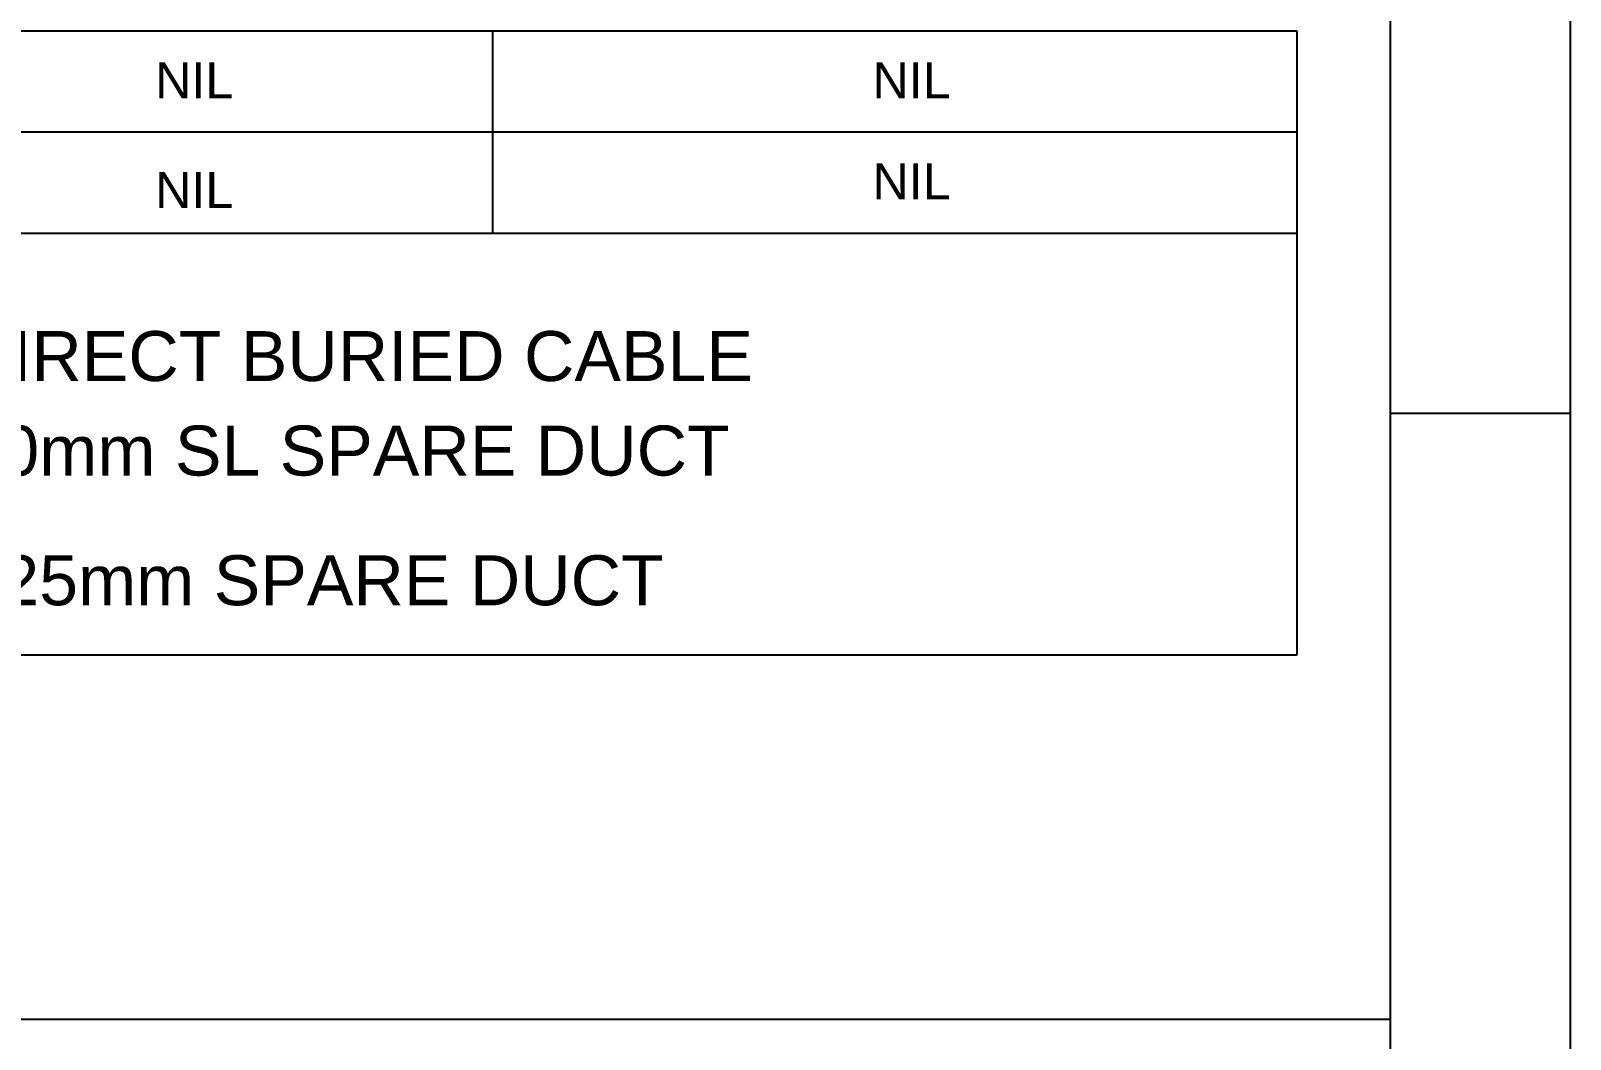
# Paper-space layout 'SHEET 4' of a CAD drawing. Header units: metres, sheet in millimetres. Extents: x -19 to 814, y -3 to 583.
# Drawn here: x 737 to 814, y 46.6 to 97.1 of the extents above; entities that cross this region are included whole.
import ezdxf
from ezdxf.enums import TextEntityAlignment as Align

# ---------------------------------------------------------------- set-up
doc = ezdxf.new("R2010")
doc.units = ezdxf.units.M
doc.layers.add('Notes', color=7, linetype='Continuous')
doc.styles.add('iecISOCP', font='isocp.shx')
doc.styles.get("Standard").update_dxf_attribs({"font": 'arial.ttf'})

# ---------------------------------------------------------------- blocks, each defined once
blk = doc.blocks.new('A1_FRAME_TITLE')
at = {"layer": 'Notes', "linetype": 'Continuous'}
blk.add_line((824.367, 77.933), (833.352, 77.933), dxfattribs=at)
at = {"layer": 'Notes', "linetype": 'Continuous', "flags": 128}
for points in [[(0, 583.394), (833.367, 583.394), (833.367, -3.027), (0, -3.027)], [(9, 574.394), (824.367, 574.394), (824.367, 5.973), (9, 5.973)]]:
    blk.add_lwpolyline(points, close=True, dxfattribs=at)
blk.add_lwpolyline([(123.797, 47.618), (824.367, 47.618)], dxfattribs=at)
blk.add_attdef('DRAFT_NUM', (29.903, 23.294), '', height=2.5, rotation=90)
at = {"layer": 'Notes', "style": 'iecISOCP', "flags": 8}
blk.add_attdef('VERSION_NO', text='', height=2.5, rotation=90, dxfattribs=at).set_placement((302.037, 43.812), align=Align.MIDDLE_CENTER)
at = {"layer": 'Notes', "style": 'iecISOCP'}
for tag, p in [('CAP_NO', (513.188, 43.457)), ('IE_NUM', (513.05, 37.81)), ('REF_No_1', (335.241, 32.31)), ('REF_1', (362.523, 32.31)), ('HV_SWITCH', (513.463, 32.163)), ('GEN_WO', (441.708, 31.763)), ('REF_No_2', (335.241, 26.31)), ('REF_2', (362.523, 26.31)), ('OH_WO', (441.708, 25.812)), ('UBD_REF', (513.05, 25.828)), ('REF_No_3', (335.241, 20.31)), ('REF_3', (362.523, 20.31)), ('UG_WO', (441.708, 20.052)), ('GIS_MAP_No', (513.05, 20.043)), ('REF_No_4', (335.241, 14.31)), ('REF_4', (362.523, 14.31)), ('SUB_WO', (441.708, 13.812)), ('HV_OP_DIAG', (513.326, 14.199)), ('LGA', (512.945, 7.777)), ('ExportID', (9.082, 2.39))]:
    blk.add_attdef(tag, p, '', height=2.5, dxfattribs=at)
for tag, height, p in [('T1', 3.5, (684.374, 39.465)), ('T2', 3.5, (684.374, 34.346)), ('scale', 2.5, (567.756, 33.269)), ('T3', 3.5, (684.374, 28.92)), ('DRAWN', 2.5, (567.756, 24.931)), ('T4', 3.5, (684.374, 23.657)), ('T5', 3.5, (684.374, 18.231)), ('REV', 5, (820.054, 17.095)), ('DATE', 2.5, (567.756, 16.88)), ('T6', 3.5, (684.374, 12.969)), ('DESIGN', 2.5, (605.617, 9.155))]:
    blk.add_attdef(tag, text='', height=height, dxfattribs=at).set_placement(p, align=Align.CENTER)
blk.add_attdef('NUM', text='', height=7, dxfattribs=at).set_placement((792.367, 20.118), align=Align.MIDDLE_CENTER)
for tag, p in [('NS', (790.712, 8.119)), ('SHTS', (805.412, 8.119))]:
    blk.add_attdef(tag, text='', height=2.5, dxfattribs=at).set_placement(p, align=Align.MIDDLE)
at = {"layer": 'Notes', "style": 'iecISOCP', "flags": 1}
for tag, p in [('ProjectType', (14.175, -26.797)), ('ProjectNumber', (23.56, -26.818)), ('DrawingNumber', (35.514, -26.803)), ('ProjectDescription', (47.564, -26.825)), ('ExportDate', (60.284, -26.789)), ('ExportUserName', (69.155, -26.8)), ('DesignerCompanyName', (81.484, -26.793)), ('ExportAreaOfInterest', (97.1, -26.813)), ('GIS_SUCCESS', (111.997, -26.78)), ('CAD_SUCCESS', (121.789, -26.783)), ('DEPOTCODE', (132.106, -26.877)), ('ExportCategories', (140.083, -26.797)), ('Comments', (154.385, -26.883))]:
    blk.add_attdef(tag, p, '', height=1, dxfattribs=at)

psp = doc.layouts.new('SHEET 4')

# ---------------------------------------------------------------- linework, layer by layer
at = {"layer": 'Notes', "linetype": 'Continuous'}
psp.add_line((572.603, 97.084), (800.34, 97.084), dxfattribs=at)
at = {"layer": 'Notes'}
for p, q in [((760.101, 97.084), (760.101, 86.964)), ((800.34, 97.084), (800.34, 65.854))]:
    psp.add_line(p, q, dxfattribs=at)
for points in [[(572.603, 97.084), (800.34, 97.084)], [(572.603, 97.084), (800.34, 97.084)], [(572.603, 97.084), (800.34, 97.084)], [(572.603, 92.024), (800.34, 92.024)], [(572.603, 86.964), (800.34, 86.964)], [(800.34, 65.854), (572.603, 65.854)]]:
    psp.add_lwpolyline(points, dxfattribs=at)

# ---------------------------------------------------------------- block references
at = {"color": 0}
psp.add_blockref('A1_FRAME_TITLE', (-19.352, 0.021), dxfattribs=at)

# ---------------------------------------------------------------- texts
at = {"layer": 'Notes', "char_height": 1.8, "width": 43.58922, "attachment_point": 2}
for insert in [(745.188, 95.513), (781.07, 95.513), (781.07, 90.453), (745.188, 90.018)]:
    psp.add_mtext('NIL', dxfattribs=dict(at, insert=insert))
at = {"layer": 'Notes', "char_height": 2.5, "attachment_point": 1}
for s, width, insert in [('DIRECT BURIED CABLE', 39.42643, (733.55, 82.062)), ('50mm SL SPARE DUCT', 38.38107, (733.55, 77.335)), ('125mm SPARE DUCT', 35.08128, (733.55, 70.847))]:
    psp.add_mtext_dynamic_manual_height_columns(s, width=width, gutter_width=9, heights=[0], dxfattribs=dict(at, insert=insert))

doc.saveas('drawing.dxf')
